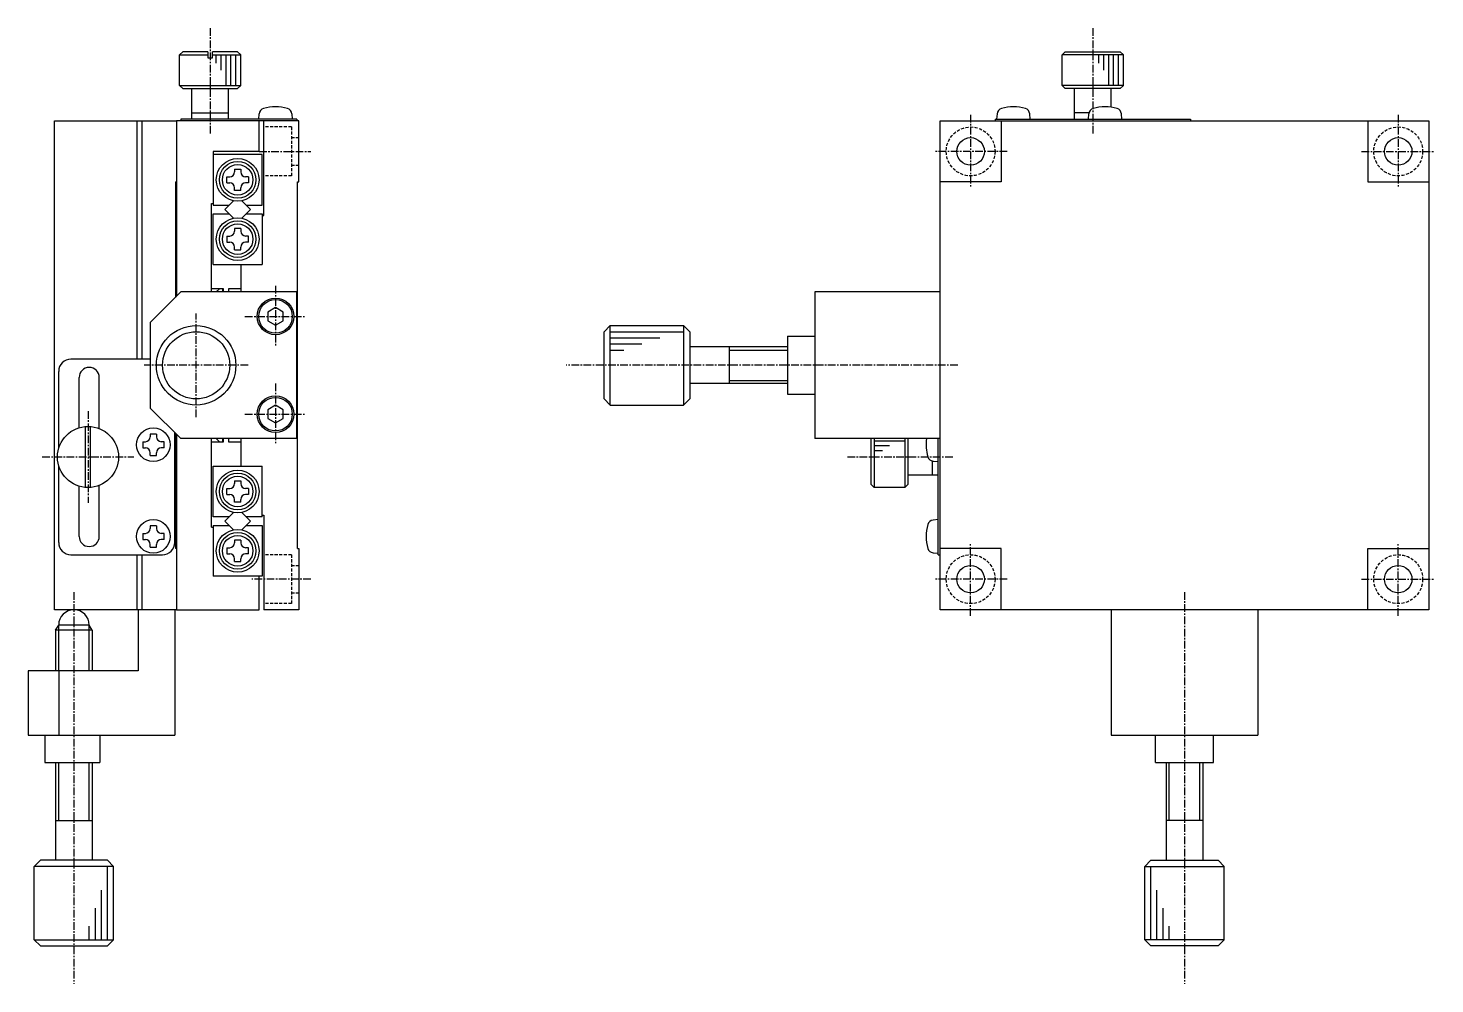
# Model space of a CAD drawing. Extents: x -273 to 230, y -96 to 235.
# Drawn here: x -0.3 to 230, y -9.9 to 146.5 of the extents above; entities that cross this region are included whole.
import ezdxf

# ---------------------------------------------------------------- set-up
doc = ezdxf.new("R2010")
doc.units = 0
doc.linetypes.add('CENTER', pattern=[2, 1.25, -0.25, 0.25, -0.25])
doc.linetypes.add('DASHED', pattern=[0.75, 0.5, -0.25])
doc.layers.get('0').update_dxf_attribs({"linetype": 'CONTINUOUS'})
doc.layers.add('CENTER', color=1, linetype='CENTER')

msp = doc.modelspace()

# ---------------------------------------------------------------- linework, layer by layer
at = {"color": 7, "linetype": 'CONTINUOUS'}
for p, q in [((25.05, 142.59), (24.55, 142.09)), ((24.55, 142.09), (29.15, 142.09)), ((24.55, 137.09), (24.55, 142.09)), ((29.15, 142.59), (25.05, 142.59)), ((29.15, 142.59), (29.15, 141.59)), ((29.15, 141.59), (29.95, 141.59)), ((29.95, 141.59), (29.95, 142.59)), ((34.05, 142.59), (29.95, 142.59)), ((29.95, 142.09), (34.55, 142.09)), ((34.55, 142.09), (34.05, 142.59)), ((34.55, 137.09), (34.55, 142.09)), ((169.05, 142.09), (169.55, 142.59)), ((179.05, 142.09), (169.05, 142.09)), ((169.05, 137.09), (169.05, 142.09)), ((169.55, 142.59), (178.55, 142.59)), ((178.55, 142.59), (179.05, 142.09)), ((179.05, 137.09), (179.05, 142.09)), ((24.55, 137.09), (34.55, 137.09)), ((24.55, 137.09), (25.05, 136.59)), ((25.05, 136.59), (34.05, 136.59)), ((26.55, 131.59), (26.55, 136.59)), ((32.55, 131.59), (32.55, 136.59)), ((34.05, 136.59), (34.55, 137.09)), ((179.05, 137.09), (169.05, 137.09)), ((169.55, 136.59), (169.05, 137.09)), ((178.55, 136.59), (169.55, 136.59)), ((171.05, 131.59), (171.05, 136.59)), ((177.05, 133.52), (177.05, 136.59)), ((179.05, 137.09), (178.55, 136.59)), ((4.05, 131.29), (24.05, 131.29)), ((4.05, 51.29), (4.05, 131.29)), ((17.55, 131.29), (17.55, 92.29)), ((18.35, 131.29), (18.35, 92.29)), ((24.05, 131.29), (24.05, 102.59)), ((44.05, 131.29), (24.05, 131.29)), ((24.05, 131.29), (24.05, 121.29)), ((24.75, 131.59), (24.75, 131.29)), ((43.75, 131.59), (24.75, 131.59)), ((26.55, 132.59), (32.55, 132.59)), ((37.5, 131.59), (37.57, 132.44)), ((37.55, 126.29), (37.55, 131.29)), ((38.35, 115.79), (38.35, 131.29)), ((42.92, 132.44), (43, 131.59)), ((43.75, 131.59), (43.75, 131.29)), ((44.05, 121.29), (44.05, 131.29)), ((149.05, 131.29), (229.05, 131.29)), ((149.05, 51.29), (149.05, 131.29)), ((158.05, 131.59), (190.05, 131.59)), ((158.05, 131.59), (158.05, 131.29)), ((158.37, 132.44), (158.3, 131.59)), ((159.05, 131.29), (159.05, 121.29)), ((163.8, 131.59), (163.72, 132.44)), ((173.4, 132.59), (171.05, 132.59)), ((173.37, 132.44), (173.3, 131.59)), ((178.8, 131.59), (178.72, 132.44)), ((190.05, 131.59), (190.05, 131.29)), ((219.05, 131.29), (219.05, 121.29)), ((229.05, 131.29), (229.05, 51.29)), ((37.55, 126.29), (30.05, 126.29)), ((30.05, 126.29), (30.05, 117.49)), ((38.05, 125.79), (30.05, 125.79)), ((38.05, 117.49), (38.05, 125.79)), ((32.3, 121.14), (32.3, 122.14)), ((32.3, 122.14), (32.75, 122.14)), ((33.55, 123.39), (34.55, 123.39)), ((33.55, 123.39), (33.55, 122.94)), ((34.55, 123.39), (34.55, 122.94)), ((35.8, 122.14), (35.35, 122.14)), ((35.8, 122.14), (35.8, 121.14)), ((23.85, 121.29), (24.05, 121.29)), ((23.85, 121.29), (23.85, 102.39)), ((32.3, 121.14), (32.75, 121.14)), ((33.55, 119.89), (33.55, 120.34)), ((34.55, 119.89), (33.55, 119.89)), ((34.55, 119.89), (34.55, 120.34)), ((35.8, 121.14), (35.35, 121.14)), ((43.85, 121.29), (44.05, 121.29)), ((43.85, 61.29), (43.85, 121.29)), ((159.05, 121.29), (149.05, 121.29)), ((219.05, 121.29), (229.05, 121.29)), ((29.75, 117.79), (30.05, 117.79)), ((29.75, 103.29), (29.75, 117.79)), ((30.05, 117.49), (32.63, 117.49)), ((33.35, 118.21), (31.93, 116.79)), ((36.17, 116.79), (34.75, 118.21)), ((35.47, 117.49), (38.05, 117.49)), ((30.05, 116.09), (32.63, 116.09)), ((30.05, 107.79), (30.05, 116.09)), ((31.93, 116.79), (33.35, 115.37)), ((34.75, 115.37), (36.17, 116.79)), ((35.47, 116.09), (38.05, 116.09)), ((38.05, 116.09), (38.05, 107.79)), ((38.05, 115.79), (38.35, 115.79)), ((34.55, 113.69), (33.55, 113.69)), ((33.55, 113.69), (33.55, 113.24)), ((34.55, 113.69), (34.55, 113.24)), ((32.3, 112.44), (32.3, 111.44)), ((32.3, 112.44), (32.75, 112.44)), ((32.3, 111.44), (32.75, 111.44)), ((33.55, 110.19), (33.55, 110.64)), ((34.55, 110.19), (34.55, 110.64)), ((35.8, 112.44), (35.35, 112.44)), ((35.8, 111.44), (35.35, 111.44)), ((35.8, 111.44), (35.8, 112.44)), ((33.55, 110.19), (34.55, 110.19)), ((30.05, 107.79), (38.05, 107.79)), ((34.55, 107.79), (34.55, 103.29)), ((31.75, 103.79), (29.75, 103.79)), ((30.55, 103.29), (31.05, 103.79)), ((31.55, 103.79), (31.55, 103.29)), ((31.75, 103.29), (31.75, 103.79)), ((34.55, 103.79), (32.55, 103.79)), ((32.55, 103.79), (32.55, 103.29)), ((24.75, 103.29), (19.75, 98.29)), ((43.75, 103.29), (24.75, 103.29)), ((43.75, 79.29), (43.75, 103.29)), ((128.55, 103.29), (128.55, 79.29)), ((149.05, 103.29), (128.55, 103.29)), ((40.25, 100.74), (39, 100.01)), ((39, 100.01), (39, 98.57)), ((41.5, 100.01), (40.25, 100.74)), ((41.5, 98.57), (41.5, 100.01)), ((19.75, 98.29), (19.75, 84.29)), ((39, 98.57), (40.25, 97.85)), ((40.25, 97.85), (41.5, 98.57)), ((94.05, 96.79), (95.05, 97.79)), ((94.05, 85.79), (94.05, 96.79)), ((95.05, 97.79), (107.05, 97.79)), ((108.05, 96.79), (107.05, 97.79)), ((108.05, 96.79), (108.05, 85.79)), ((124.05, 96.04), (124.05, 86.54)), ((124.05, 96.04), (128.55, 96.04)), ((19.75, 92.29), (6.75, 92.29)), ((124.05, 94.29), (108.05, 94.29)), ((114.55, 88.29), (114.55, 94.29)), ((4.75, 77.69), (4.75, 90.29)), ((8.1, 81.08), (8.1, 89.29)), ((11.4, 80.94), (11.4, 89.29)), ((124.05, 88.29), (108.05, 88.29)), ((94.05, 85.79), (95.05, 84.79)), ((108.05, 85.79), (107.05, 84.79)), ((124.05, 86.54), (128.55, 86.54)), ((19.75, 84.29), (24.75, 79.29)), ((40.25, 84.74), (39, 84.01)), ((39, 84.01), (39, 82.57)), ((41.5, 84.01), (40.25, 84.74)), ((41.5, 82.57), (41.5, 84.01)), ((95.05, 84.79), (107.05, 84.79)), ((9.15, 71.31), (9.15, 81.28)), ((9.95, 71.31), (9.95, 81.28)), ((39, 82.57), (40.25, 81.85)), ((40.25, 81.85), (41.5, 82.57)), ((18.5, 78.79), (18.5, 77.79)), ((18.5, 78.79), (18.95, 78.79)), ((20.75, 80.04), (19.75, 80.04)), ((19.75, 80.04), (19.75, 79.59)), ((20.75, 80.04), (20.75, 79.59)), ((22, 78.79), (21.55, 78.79)), ((22, 77.79), (22, 78.79)), ((23.75, 62.29), (23.75, 80.29)), ((23.85, 80.19), (23.85, 61.29)), ((24.05, 79.99), (24.05, 51.29)), ((43.75, 79.29), (24.75, 79.29)), ((29.75, 64.79), (29.75, 79.29)), ((29.75, 78.79), (31.75, 78.79)), ((30.55, 79.29), (31.05, 78.79)), ((31.55, 79.29), (31.55, 78.79)), ((31.75, 78.79), (31.75, 79.29)), ((32.55, 79.29), (32.55, 78.79)), ((32.55, 78.79), (34.55, 78.79)), ((34.55, 79.29), (34.55, 74.79)), ((149.05, 79.29), (128.55, 79.29)), ((137.75, 71.79), (137.75, 79.29)), ((138.25, 79.29), (138.25, 71.29)), ((143.25, 79.29), (143.25, 71.29)), ((146.82, 79.29), (143.75, 79.29)), ((143.75, 79.29), (143.75, 71.79)), ((148.75, 60.29), (148.75, 79.29)), ((18.5, 77.79), (18.95, 77.79)), ((19.75, 76.54), (19.75, 76.99)), ((19.75, 76.54), (20.75, 76.54)), ((20.75, 76.54), (20.75, 76.99)), ((22, 77.79), (21.55, 77.79)), ((4.75, 62.29), (4.75, 74.89)), ((30.05, 66.49), (30.05, 74.79)), ((30.05, 74.79), (38.05, 74.79)), ((38.05, 66.49), (38.05, 74.79)), ((147.75, 75.64), (147.75, 73.29)), ((147.9, 75.62), (148.75, 75.54)), ((8.1, 63.29), (8.1, 71.51)), ((11.4, 63.29), (11.4, 71.65)), ((33.55, 72.39), (34.55, 72.39)), ((33.55, 72.39), (33.55, 71.94)), ((34.55, 72.39), (34.55, 71.94)), ((138.25, 71.29), (137.75, 71.79)), ((143.75, 71.79), (143.25, 71.29)), ((148.75, 73.29), (143.75, 73.29)), ((32.3, 70.14), (32.3, 71.14)), ((32.3, 71.14), (32.75, 71.14)), ((32.3, 70.14), (32.75, 70.14)), ((33.55, 68.89), (33.55, 69.34)), ((34.55, 68.89), (34.55, 69.34)), ((35.8, 71.14), (35.35, 71.14)), ((35.8, 70.14), (35.35, 70.14)), ((35.8, 71.14), (35.8, 70.14)), ((143.25, 71.29), (138.25, 71.29)), ((31.93, 65.79), (33.35, 67.21)), ((34.55, 68.89), (33.55, 68.89)), ((34.75, 67.21), (36.17, 65.79)), ((38.05, 66.79), (38.35, 66.79)), ((38.35, 66.79), (38.35, 51.29)), ((20.75, 65.04), (19.75, 65.04)), ((19.75, 65.04), (19.75, 64.59)), ((20.75, 65.04), (20.75, 64.59)), ((29.75, 64.79), (30.05, 64.79)), ((32.63, 66.49), (30.05, 66.49)), ((30.05, 65.09), (32.63, 65.09)), ((30.05, 65.09), (30.05, 56.79)), ((33.35, 64.37), (31.93, 65.79)), ((36.17, 65.79), (34.75, 64.37)), ((38.05, 66.49), (35.47, 66.49)), ((35.47, 65.09), (38.05, 65.09)), ((38.05, 65.09), (38.05, 56.79)), ((148.75, 66.04), (147.9, 65.97)), ((18.5, 63.79), (18.5, 62.79)), ((18.5, 63.79), (18.95, 63.79)), ((18.5, 62.79), (18.95, 62.79)), ((22, 63.79), (21.55, 63.79)), ((22, 62.79), (21.55, 62.79)), ((22, 62.79), (22, 63.79)), ((34.55, 62.69), (33.55, 62.69)), ((33.55, 62.69), (33.55, 62.24)), ((34.55, 62.69), (34.55, 62.24)), ((6.75, 60.29), (21.75, 60.29)), ((17.55, 60.29), (17.55, 51.29)), ((18.35, 60.29), (18.35, 51.29)), ((19.75, 61.54), (19.75, 61.99)), ((19.75, 61.54), (20.75, 61.54)), ((20.75, 61.54), (20.75, 61.99)), ((24.05, 61.29), (23.85, 61.29)), ((24.05, 61.29), (24.05, 51.29)), ((32.3, 61.44), (32.3, 60.44)), ((32.3, 61.44), (32.75, 61.44)), ((32.3, 60.44), (32.75, 60.44)), ((35.8, 61.44), (35.35, 61.44)), ((35.8, 60.44), (35.35, 60.44)), ((35.8, 60.44), (35.8, 61.44)), ((43.85, 61.29), (44.05, 61.29)), ((44.05, 61.29), (44.05, 51.29)), ((147.9, 60.62), (148.75, 60.54)), ((148.75, 60.29), (149.05, 60.29)), ((159.05, 61.29), (149.05, 61.29)), ((159.05, 51.29), (159.05, 61.29)), ((219.05, 61.29), (229.05, 61.29)), ((219.05, 51.29), (219.05, 61.29)), ((33.55, 59.19), (33.55, 59.64)), ((33.55, 59.19), (34.55, 59.19)), ((34.55, 59.19), (34.55, 59.64)), ((38.05, 56.79), (30.05, 56.79)), ((37.55, 51.29), (37.55, 56.79)), ((24.05, 51.29), (4.05, 51.29)), ((17.75, 51.29), (17.75, 41.29)), ((23.75, 51.29), (23.75, 30.79)), ((24.05, 51.29), (37.55, 51.29)), ((44.05, 51.29), (38.35, 51.29)), ((229.05, 51.29), (149.05, 51.29)), ((177.05, 51.29), (177.05, 30.79)), ((201.05, 51.29), (201.05, 30.79)), ((4.25, 47.93), (4.75, 48.79)), ((9.75, 48.79), (4.75, 48.79)), ((10.25, 47.93), (9.75, 48.79)), ((10.25, 47.93), (4.25, 47.93)), ((4.25, 47.93), (4.25, 41.29)), ((10.25, 47.93), (10.25, 41.29)), ((-0.25, 41.29), (-0.25, 30.79)), ((17.75, 41.29), (-0.25, 41.29)), ((4.75, 41.29), (4.75, 30.79)), ((-0.25, 30.79), (23.75, 30.79)), ((2.5, 30.79), (2.5, 26.29)), ((11.5, 30.79), (11.5, 26.29)), ((177.05, 30.79), (201.05, 30.79)), ((184.3, 26.29), (184.3, 30.79)), ((193.8, 26.29), (193.8, 30.79)), ((2.5, 26.29), (11.5, 26.29)), ((4.25, 26.29), (4.25, 10.29)), ((10.25, 26.29), (10.25, 10.29)), ((184.3, 26.29), (193.8, 26.29)), ((186.05, 26.29), (186.05, 10.29)), ((192.05, 26.29), (192.05, 10.29)), ((4.25, 16.79), (10.25, 16.79)), ((192.05, 16.79), (186.05, 16.79)), ((1.75, 10.29), (0.75, 9.29)), ((0.75, -2.71), (0.75, 9.29)), ((12.75, 10.29), (1.75, 10.29)), ((12.75, 10.29), (13.75, 9.29)), ((13.75, -2.71), (13.75, 9.29)), ((183.55, 10.29), (182.55, 9.29)), ((182.55, -2.71), (182.55, 9.29)), ((183.55, 10.29), (194.55, 10.29)), ((194.55, 10.29), (195.55, 9.29)), ((195.55, -2.71), (195.55, 9.29)), ((1.75, -3.71), (0.75, -2.71)), ((1.75, -3.71), (12.75, -3.71)), ((12.75, -3.71), (13.75, -2.71)), ((183.55, -3.71), (182.55, -2.71)), ((194.55, -3.71), (183.55, -3.71)), ((194.55, -3.71), (195.55, -2.71))]:
    msp.add_line(p, q, dxfattribs=at)
at = {"color": 3, "linetype": 'CONTINUOUS'}
for p, q in [((30.55, 140.72), (30.55, 142.09)), ((31.35, 139.59), (31.35, 142.09)), ((32.15, 137.09), (32.15, 142.09)), ((32.95, 137.09), (32.95, 142.09)), ((33.75, 137.09), (33.75, 142.09)), ((175.05, 140.72), (175.05, 142.09)), ((175.85, 139.59), (175.85, 142.09)), ((176.65, 137.09), (176.65, 142.09)), ((177.45, 137.09), (177.45, 142.09)), ((178.25, 137.09), (178.25, 142.09)), ((95.05, 84.79), (95.05, 97.79)), ((95.05, 96.79), (107.05, 96.79)), ((107.05, 97.79), (107.05, 84.79)), ((95.05, 95.79), (103.16, 95.79)), ((95.05, 94.79), (100.22, 94.79)), ((95.05, 93.79), (97.28, 93.79)), ((114.55, 93.79), (124.05, 93.79)), ((114.55, 88.79), (124.05, 88.79)), ((143.25, 78.89), (138.25, 78.89)), ((140.75, 78.09), (138.25, 78.09)), ((139.62, 77.29), (138.25, 77.29)), ((4.75, 41.29), (4.75, 48.79)), ((9.75, 41.29), (9.75, 48.79)), ((4.75, 16.79), (4.75, 26.29)), ((9.75, 16.79), (9.75, 26.29)), ((186.55, 16.79), (186.55, 26.29)), ((191.55, 16.79), (191.55, 26.29)), ((13.75, 9.29), (0.75, 9.29)), ((12.75, -2.71), (12.75, 9.29)), ((182.55, 9.29), (195.55, 9.29)), ((183.55, -2.71), (183.55, 9.29)), ((11.75, -2.71), (11.75, 5.41)), ((184.55, -2.71), (184.55, 5.41)), ((10.75, -2.71), (10.75, 2.46)), ((185.55, -2.71), (185.55, 2.46)), ((9.75, -2.71), (9.75, -0.47)), ((186.55, -2.71), (186.55, -0.47)), ((0.75, -2.71), (13.75, -2.71)), ((195.55, -2.71), (182.55, -2.71))]:
    msp.add_line(p, q, dxfattribs=at)
at = {"color": 3, "linetype": 'DASHED'}
for p, q in [((42.85, 130.29), (38.35, 130.29)), ((42.85, 130.29), (42.85, 122.29)), ((42.85, 128.54), (44.05, 128.54)), ((42.85, 122.29), (38.35, 122.29)), ((42.85, 124.04), (44.05, 124.04)), ((42.85, 60.29), (38.35, 60.29)), ((42.85, 60.29), (42.85, 52.29)), ((42.85, 58.54), (44.05, 58.54)), ((42.85, 54.04), (44.05, 54.04)), ((42.85, 52.29), (38.35, 52.29))]:
    msp.add_line(p, q, dxfattribs=at)
for centre in [(154.05, 126.29), (224.05, 126.29), (154.05, 56.29), (224.05, 56.29)]:
    msp.add_circle(centre, 4, dxfattribs=at)
at = {"color": 7, "linetype": 'CONTINUOUS'}
for centre, radius in [((154.05, 126.29), 2.25), ((224.05, 126.29), 2.25), ((34.05, 121.64), 3.5), ((34.05, 121.64), 3), ((34.05, 121.64), 2.5), ((34.05, 111.94), 3.5), ((34.05, 111.94), 3), ((34.05, 111.94), 2.5), ((40.25, 99.29), 3), ((40.25, 99.29), 2.75), ((27.25, 91.29), 6.5), ((40.25, 83.29), 3), ((40.25, 83.29), 2.75), ((9.55, 76.29), 5), ((20.25, 78.29), 2.75), ((34.05, 70.64), 3.5), ((34.05, 70.64), 3), ((34.05, 70.64), 2.5), ((20.25, 63.29), 2.75), ((34.05, 60.94), 3.5), ((34.05, 60.94), 3), ((34.05, 60.94), 2.5), ((154.05, 56.29), 2.25), ((224.05, 56.29), 2.25)]:
    msp.add_circle(centre, radius, dxfattribs=at)
at = {"color": 3, "linetype": 'CONTINUOUS'}
msp.add_circle((27.25, 91.29), 5.5, dxfattribs=at)
at = {"color": 7, "linetype": 'CONTINUOUS'}
for centre, radius, start, end in [((40.25, 126.59), 7, 73.743, 106.257), ((161.05, 126.59), 7, 73.743, 106.257), ((176.05, 126.59), 7, 73.743, 106.257), ((38.57, 132.35), 1, 106.257, 175), ((41.93, 132.35), 1, 5, 73.743), ((159.37, 132.35), 1, 106.257, 175), ((162.73, 132.35), 1, 5, 73.743), ((174.37, 132.35), 1, 106.257, 175), ((177.73, 132.35), 1, 5, 73.743), ((32.75, 122.94), 0.8, 270, 0), ((35.35, 122.94), 0.8, 180, 270), ((32.75, 120.34), 0.8, 0, 90), ((35.35, 120.34), 0.8, 90, 180), ((32.75, 113.24), 0.8, 270, 0), ((35.35, 113.24), 0.8, 180, 270), ((32.75, 110.64), 0.8, 0, 90), ((35.35, 110.64), 0.8, 90, 180), ((6.75, 90.29), 2, 90, 180), ((9.75, 89.29), 1.65, 0, 180), ((18.95, 79.59), 0.8, 270, 0), ((21.55, 79.59), 0.8, 180, 270), ((153.75, 78.29), 7, 171.7868, 196.257), ((18.95, 76.99), 0.8, 0, 90), ((21.55, 76.99), 0.8, 90, 180), ((147.99, 76.61), 1, 196.257, 265), ((32.75, 71.94), 0.8, 270, 0), ((35.35, 71.94), 0.8, 180, 270), ((32.75, 69.34), 0.8, 0, 90), ((35.35, 69.34), 0.8, 90, 180), ((18.95, 64.59), 0.8, 270, 0), ((21.55, 64.59), 0.8, 180, 270), ((153.75, 63.29), 7, 163.743, 196.257), ((147.99, 64.97), 1, 95, 163.743), ((6.75, 62.29), 2, 180, 270), ((9.75, 63.29), 1.65, 180, 0), ((18.95, 61.99), 0.8, 0, 90), ((21.55, 61.99), 0.8, 90, 180), ((21.75, 62.29), 2, 270, 0), ((32.75, 62.24), 0.8, 270, 0), ((35.35, 62.24), 0.8, 180, 270), ((32.75, 59.64), 0.8, 0, 90), ((35.35, 59.64), 0.8, 90, 180), ((147.99, 61.61), 1, 196.257, 265), ((7.25, 48.79), 2.5, 360, 180)]:
    msp.add_arc(centre, radius, start, end, dxfattribs=at)
at = {"layer": 'CENTER', "color": 1, "linetype": 'CENTER'}
for p, q in [((29.55, 146.46), (29.55, 129.2)), ((174.05, 146.46), (174.05, 129.2)), ((154.05, 132.29), (154.05, 120.29)), ((224.05, 132.29), (224.05, 120.29)), ((37.55, 126.29), (46.05, 126.29)), ((160.05, 126.29), (148.05, 126.29)), ((218.05, 126.29), (230.05, 126.29)), ((40.25, 104.29), (40.25, 94.29)), ((27.25, 82.79), (27.25, 99.79)), ((35.25, 99.29), (45.25, 99.29)), ((35.75, 91.29), (18.75, 91.29)), ((151.94, 91.29), (87.83, 91.29)), ((40.25, 88.29), (40.25, 78.29)), ((9.55, 83.79), (9.55, 68.79)), ((35.25, 83.29), (45.25, 83.29)), ((2.05, 76.29), (17.05, 76.29)), ((133.88, 76.29), (151.14, 76.29)), ((154.05, 50.29), (154.05, 62.29)), ((224.05, 50.29), (224.05, 62.29)), ((46.05, 56.29), (36.35, 56.29)), ((160.05, 56.29), (148.05, 56.29)), ((218.05, 56.29), (230.05, 56.29)), ((7.25, 54.18), (7.25, -9.93)), ((189.05, 54.18), (189.05, -9.93))]:
    msp.add_line(p, q, dxfattribs=at)

doc.saveas('drawing.dxf')
